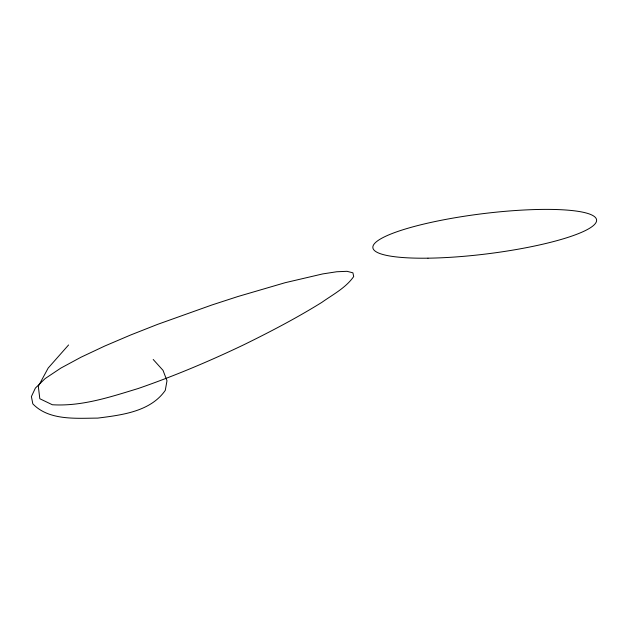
<?xml version="1.0" encoding="UTF-8"?>
<svg xmlns="http://www.w3.org/2000/svg" width="628" height="628" viewBox="0 0 628 628"><rect width="100%" height="100%" fill="white"/><g stroke="black" fill="none" stroke-linecap="round" stroke-linejoin="round"><path stroke-width="0.94" d="M68.578 344.968L48.183 368.047L38.316 386.322L39.815 398.733L52.344 404.746C81.828 406.551 110.245 396.998 138.074 388.551C174.207 376.062 209.462 361.194 243.954 344.709C270.487 331.678 296.714 317.972 321.834 302.374C332.926 294.493 345.706 287.946 353.697 276.563L352.912 272.819L347.017 271.312L336.741 271.759L322.682 273.926L285.159 282.702L238.02 296.487L211.974 304.957L157.581 324.378L130.561 335.03L104.743 346.036L81.106 357.167L60.814 368.118L45.185 378.535L35.388 388.073L31.4 396.551L32.813 403.851C49.086 420.799 76.192 418.201 97.709 418.107C121.597 415.045 150.414 411.748 165.282 390.365L166.985 380.764L163.029 370.363L153.193 359.467M427.974 258.179A112.726 20.206 -7.1 0 0 596.6 220.506A112.726 20.206 -7.1 0 0 429.56 222.736A112.726 20.206 -7.1 0 0 427.974 258.179"/></g></svg>
